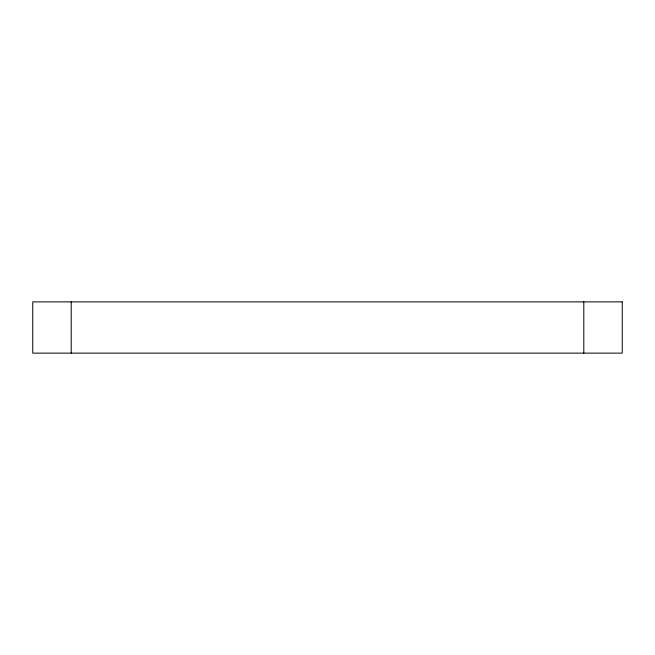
<?xml version="1.0" encoding="UTF-8"?>
<svg xmlns="http://www.w3.org/2000/svg" width="655" height="655" viewBox="0 0 655 655"><rect width="100%" height="100%" fill="white"/><g stroke="black" fill="none" stroke-linecap="round" stroke-linejoin="round"><path stroke-width="0.98" d="M583.801 301.873L583.801 353.127M71.198 301.873L71.198 353.127M622.25 301.873L32.75 301.873L32.75 353.127L622.25 353.127L622.25 301.873"/></g></svg>
